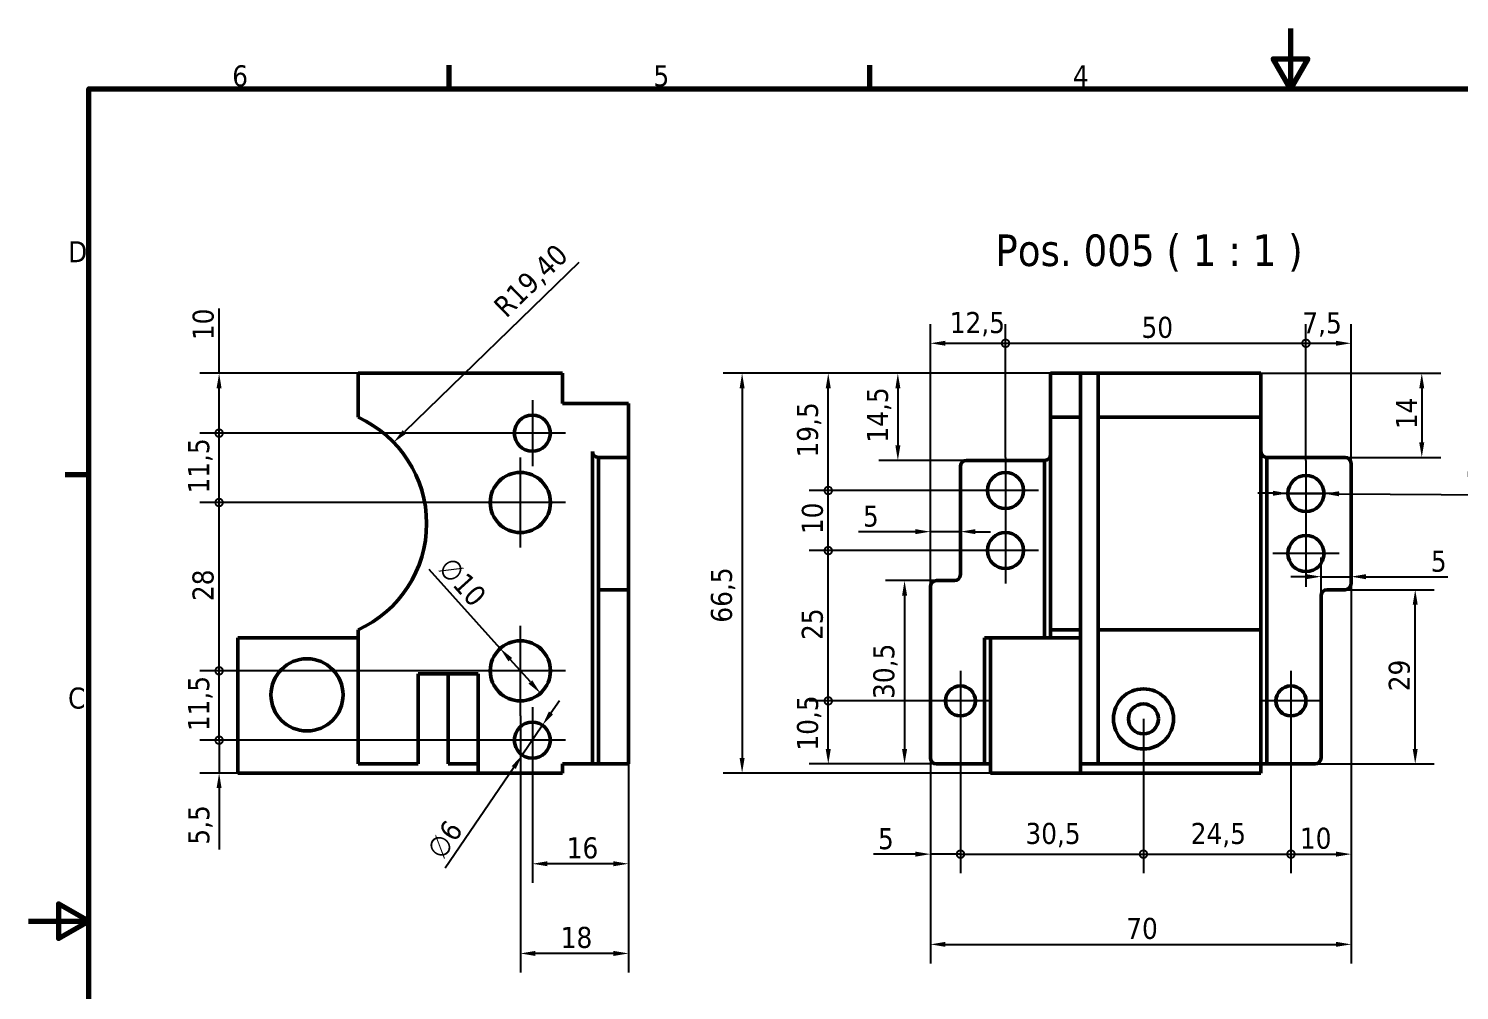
# Model space of a CAD drawing. Header units: millimetres. Extents: x 0 to 420, y 0 to 297.
# Drawn here: x 0 to 238.1, y 137 to 297 of the extents above; entities that cross this region are included whole.
import ezdxf

# ---------------------------------------------------------------- set-up
doc = ezdxf.new("R2010")
doc.units = ezdxf.units.MM
for name, color, linetype, lineweight in [('Border (ISO)', 7, 'Continuous', 70), ('Center Mark (ISO)', 7, 'Continuous', 25), ('Dimension (ISO)', 7, 'Continuous', 25), ('Symbol (ISO)', 7, 'Continuous', 25), ('Visible (ISO)', 7, 'Continuous', 50)]:
    doc.layers.add(name, color=color, linetype=linetype, lineweight=lineweight)
doc.styles.add('Label Text (ISO)', font='tahoma.ttf')
doc.styles.add('Note Text (ISO)', font='tahoma.ttf')
doc.dimstyles.new('Default (ISO)', dxfattribs={"dimtxt": 3.5, "dimasz": 2.5, "dimexe": 3.175, "dimexo": 0, "dimgap": 0.762, "dimtad": 1, "dimrnd": 1e-08, "dimzin": 0, "dimtxsty": 'Note Text (ISO)', "dimcen": 0.09, "dimdle": 10, "dimclrd": 256, "dimclre": 256, "dimclrt": 256, "dimazin": 0, "dimtfac": 1.001486, "dimtmove": 0, "dimatfit": 3, "dimfxl": 1, "dimtolj": 1, "dimtzin": 0, "dimlwd": -1, "dimlwe": -1, "dimarcsym": 0})

# ---------------------------------------------------------------- blocks, each defined once
blk = doc.blocks.new('Borders Default Border')
at = {"layer": 'Border (ISO)'}
for p, q in [((70, 287), (70, 290.9)), ((140, 287), (140, 290.9)), ((10, 222.75), (6.1, 222.75))]:
    blk.add_line(p, q, dxfattribs=at)
at = {"layer": 'Border (ISO)', "flags": 128}
for points in [[(210, 297), (210, 287), (207.11, 292), (212.89, 292), (210, 287)], [(10, 10), (10, 287), (410, 287), (410, 10), (10, 10)], [(0, 148.5), (10, 148.5), (5, 151.39), (5, 145.61), (10, 148.5)]]:
    blk.add_lwpolyline(points, dxfattribs=at)
at = {"layer": 'Border (ISO)', "char_height": 3.5, "attachment_point": 7, "style": 'Note Text (ISO)'}
for s, insert in [('6', (33.88, 287.33)), ('5', (103.98, 287.33)), ('4', (173.78, 287.4)), ('D', (6.57, 258.13)), ('C', (6.56, 183.81))]:
    blk.add_mtext(s, dxfattribs=dict(at, insert=insert))
blk = doc.blocks.new('*D6')
at = {"layer": 'Defpoints', "color": 0, "transparency": 16777216}
for p in [(177.97, 239.66), (118.73, 173.16), (175.07, 173.16)]:
    blk.add_point(p, dxfattribs=at)
at = {"layer": 'Dimension (ISO)', "transparency": 16777216}
for p, q in [((177.97, 239.66), (115.56, 239.66)), ((118.73, 237.16), (118.73, 175.66)), ((175.07, 173.16), (115.56, 173.16))]:
    blk.add_line(p, q, dxfattribs=at)
for points in [[(118.32, 237.16), (119.15, 237.16), (118.73, 239.66)], [(118.32, 175.66), (119.15, 175.66), (118.73, 173.16)]]:
    blk.add_solid(points, dxfattribs=at)
at = {"layer": 'Dimension (ISO)', "transparency": 16777216, "insert": (113.54, 198.17), "char_height": 3.5, "attachment_point": 1, "rotation": 90, "style": 'Note Text (ISO)'}
blk.add_mtext('\\A1;66,5', dxfattribs=at)
blk = doc.blocks.new('*D7')
at = {"layer": 'Defpoints', "color": 0, "transparency": 16777216}
for p in [(220.07, 204.66), (150.07, 175.66), (220.07, 144.65)]:
    blk.add_point(p, dxfattribs=at)
at = {"layer": 'Dimension (ISO)', "transparency": 16777216}
for p, q in [((220.07, 204.66), (220.07, 141.48)), ((150.07, 175.66), (150.07, 141.48)), ((152.57, 144.65), (217.57, 144.65))]:
    blk.add_line(p, q, dxfattribs=at)
for points in [[(152.57, 145.07), (152.57, 144.24), (150.07, 144.65)], [(217.57, 145.07), (217.57, 144.24), (220.07, 144.65)]]:
    blk.add_solid(points, dxfattribs=at)
at = {"layer": 'Dimension (ISO)', "transparency": 16777216, "insert": (182.66, 149.06), "char_height": 3.5, "attachment_point": 1, "style": 'Note Text (ISO)'}
blk.add_mtext('\\A1;70', dxfattribs=at)
blk = doc.blocks.new('_DotSmall')
at = {"color": 0, "linetype": 'ByBlock', "const_width": 0.5}
blk.add_lwpolyline([(-0.0625, 0, 1), (0.0625, 0, 1)], format="xyb", close=True, dxfattribs=at)
blk = doc.blocks.new('*D8')
at = {"layer": 'Defpoints', "color": 0, "transparency": 16777216}
for p in [(155.07, 180.16), (150.07, 175.66), (155.07, 159.66)]:
    blk.add_point(p, dxfattribs=at)
at = {"layer": 'Dimension (ISO)', "transparency": 16777216}
for p, q in [((155.07, 180.16), (155.07, 156.48)), ((150.07, 175.66), (150.07, 156.48)), ((147.57, 159.66), (140.58, 159.66)), ((155.07, 159.66), (150.07, 159.66)), ((155.07, 159.66), (160.07, 159.66))]:
    blk.add_line(p, q, dxfattribs=at)
blk.add_solid([(147.57, 160.08), (147.57, 159.24), (150.07, 159.66)], dxfattribs=at)
at = {"layer": 'Dimension (ISO)', "transparency": 16777216, "xscale": 2.5, "yscale": 2.5, "zscale": 2.5, "rotation": 180}
blk.add_blockref('_DotSmall', (155.07, 159.66), dxfattribs=at)
at = {"layer": 'Dimension (ISO)', "transparency": 16777216, "insert": (141.34, 163.99), "char_height": 3.5, "attachment_point": 1, "style": 'Note Text (ISO)'}
blk.add_mtext('\\A1;5', dxfattribs=at)
blk = doc.blocks.new('*D10')
at = {"layer": 'Defpoints', "color": 0, "transparency": 16777216}
for p in [(185.52, 182.16), (155.07, 180.16), (185.52, 159.66)]:
    blk.add_point(p, dxfattribs=at)
at = {"layer": 'Dimension (ISO)', "transparency": 16777216}
for p, q in [((185.52, 182.16), (185.52, 156.48)), ((155.07, 180.16), (155.07, 156.48)), ((155.07, 159.66), (185.52, 159.66))]:
    blk.add_line(p, q, dxfattribs=at)
at = {"layer": 'Dimension (ISO)', "transparency": 16777216, "xscale": 2.5, "yscale": 2.5, "zscale": 2.5, "rotation": 180}
blk.add_blockref('_DotSmall', (155.07, 159.66), dxfattribs=at)
at = {"layer": 'Dimension (ISO)', "transparency": 16777216, "xscale": 2.5, "yscale": 2.5, "zscale": 2.5}
blk.add_blockref('_DotSmall', (185.52, 159.66), dxfattribs=at)
at = {"layer": 'Dimension (ISO)', "transparency": 16777216, "insert": (165.88, 164.86), "char_height": 3.5, "attachment_point": 1, "style": 'Note Text (ISO)'}
blk.add_mtext('\\A1;30,5', dxfattribs=at)
blk = doc.blocks.new('*D11')
at = {"layer": 'Defpoints', "color": 0, "transparency": 16777216}
for p in [(210.07, 185.16), (185.52, 182.16), (210.07, 159.66)]:
    blk.add_point(p, dxfattribs=at)
at = {"layer": 'Dimension (ISO)', "transparency": 16777216}
for p, q in [((210.07, 185.16), (210.07, 156.48)), ((185.52, 182.16), (185.52, 156.48)), ((185.52, 159.66), (210.07, 159.66))]:
    blk.add_line(p, q, dxfattribs=at)
at = {"layer": 'Dimension (ISO)', "transparency": 16777216, "xscale": 2.5, "yscale": 2.5, "zscale": 2.5, "rotation": 180}
blk.add_blockref('_DotSmall', (185.52, 159.66), dxfattribs=at)
at = {"layer": 'Dimension (ISO)', "transparency": 16777216, "xscale": 2.5, "yscale": 2.5, "zscale": 2.5}
blk.add_blockref('_DotSmall', (210.07, 159.66), dxfattribs=at)
at = {"layer": 'Dimension (ISO)', "transparency": 16777216, "insert": (193.39, 164.86), "char_height": 3.5, "attachment_point": 1, "style": 'Note Text (ISO)'}
blk.add_mtext('\\A1;24,5', dxfattribs=at)
blk = doc.blocks.new('*D12')
at = {"layer": 'Defpoints', "color": 0, "transparency": 16777216}
for p in [(220.07, 204.66), (210.07, 185.16), (220.07, 159.66)]:
    blk.add_point(p, dxfattribs=at)
at = {"layer": 'Dimension (ISO)', "transparency": 16777216}
for p, q in [((220.07, 204.66), (220.07, 156.48)), ((210.07, 185.16), (210.07, 156.48)), ((210.07, 159.66), (217.57, 159.66))]:
    blk.add_line(p, q, dxfattribs=at)
blk.add_solid([(217.57, 160.08), (217.57, 159.24), (220.07, 159.66)], dxfattribs=at)
at = {"layer": 'Dimension (ISO)', "transparency": 16777216, "xscale": 2.5, "yscale": 2.5, "zscale": 2.5, "rotation": 180}
blk.add_blockref('_DotSmall', (210.07, 159.66), dxfattribs=at)
at = {"layer": 'Dimension (ISO)', "transparency": 16777216, "insert": (211.56, 164.06), "char_height": 3.5, "attachment_point": 1, "style": 'Note Text (ISO)'}
blk.add_mtext('\\A1;10', dxfattribs=at)
blk = doc.blocks.new('*D13')
at = {"layer": 'Defpoints', "color": 0, "transparency": 16777216}
for p in [(60.75, 228.17), (46.83, 214.66)]:
    blk.add_point(p, dxfattribs=at)
at = {"layer": 'Dimension (ISO)', "transparency": 16777216}
blk.add_line((91.55, 258.07), (62.54, 229.91), dxfattribs=at)
blk.add_solid([(62.25, 230.21), (62.83, 229.61), (60.75, 228.17)], dxfattribs=at)
at = {"layer": 'Dimension (ISO)', "transparency": 16777216, "insert": (77.05, 251.24), "char_height": 3.5, "attachment_point": 1, "rotation": 44.1442, "style": 'Note Text (ISO)'}
blk.add_mtext('\\A1;R19,40', dxfattribs=at)
blk = doc.blocks.new('*D21')
at = {"layer": 'Defpoints', "color": 0, "transparency": 16777216}
for p in [(162.57, 244.65), (162.57, 225.66), (150.07, 204.16)]:
    blk.add_point(p, dxfattribs=at)
at = {"layer": 'Dimension (ISO)', "transparency": 16777216}
for p, q in [((150.07, 204.16), (150.07, 247.83)), ((162.57, 225.66), (162.57, 247.83)), ((152.57, 244.65), (162.57, 244.65))]:
    blk.add_line(p, q, dxfattribs=at)
blk.add_solid([(152.57, 245.07), (152.57, 244.24), (150.07, 244.65)], dxfattribs=at)
at = {"layer": 'Dimension (ISO)', "transparency": 16777216, "xscale": 2.5, "yscale": 2.5, "zscale": 2.5}
blk.add_blockref('_DotSmall', (162.57, 244.65), dxfattribs=at)
at = {"layer": 'Dimension (ISO)', "transparency": 16777216, "insert": (153.29, 249.86), "char_height": 3.5, "attachment_point": 1, "style": 'Note Text (ISO)'}
blk.add_mtext('\\A1;12,5', dxfattribs=at)
blk = doc.blocks.new('*D22')
at = {"layer": 'Defpoints', "color": 0, "transparency": 16777216}
for p in [(212.57, 244.65), (162.57, 225.66), (212.57, 225.16)]:
    blk.add_point(p, dxfattribs=at)
at = {"layer": 'Dimension (ISO)', "transparency": 16777216}
for p, q in [((162.57, 225.66), (162.57, 247.83)), ((212.57, 225.16), (212.57, 247.83)), ((162.57, 244.65), (212.57, 244.65))]:
    blk.add_line(p, q, dxfattribs=at)
at = {"layer": 'Dimension (ISO)', "transparency": 16777216, "xscale": 2.5, "yscale": 2.5, "zscale": 2.5, "rotation": 180}
blk.add_blockref('_DotSmall', (162.57, 244.65), dxfattribs=at)
at = {"layer": 'Dimension (ISO)', "transparency": 16777216, "xscale": 2.5, "yscale": 2.5, "zscale": 2.5}
blk.add_blockref('_DotSmall', (212.57, 244.65), dxfattribs=at)
at = {"layer": 'Dimension (ISO)', "transparency": 16777216, "insert": (185.2, 249.06), "char_height": 3.5, "attachment_point": 1, "style": 'Note Text (ISO)'}
blk.add_mtext('\\A1;50', dxfattribs=at)
blk = doc.blocks.new('*D23')
at = {"layer": 'Defpoints', "color": 0, "transparency": 16777216}
for p in [(220.07, 244.65), (212.57, 225.16), (220.07, 224.66)]:
    blk.add_point(p, dxfattribs=at)
at = {"layer": 'Dimension (ISO)', "transparency": 16777216}
for p, q in [((212.57, 225.16), (212.57, 247.83)), ((220.07, 224.66), (220.07, 247.83)), ((212.57, 244.65), (217.57, 244.65))]:
    blk.add_line(p, q, dxfattribs=at)
blk.add_solid([(217.57, 245.07), (217.57, 244.24), (220.07, 244.65)], dxfattribs=at)
at = {"layer": 'Dimension (ISO)', "transparency": 16777216, "xscale": 2.5, "yscale": 2.5, "zscale": 2.5, "rotation": 180}
blk.add_blockref('_DotSmall', (212.57, 244.65), dxfattribs=at)
at = {"layer": 'Dimension (ISO)', "transparency": 16777216, "insert": (211.96, 249.79), "char_height": 3.5, "attachment_point": 1, "style": 'Note Text (ISO)'}
blk.add_mtext('\\A1;7,5', dxfattribs=at)
blk = doc.blocks.new('*D24')
at = {"layer": 'Defpoints', "color": 0, "transparency": 16777216}
for p in [(205.07, 239.66), (219.07, 225.66), (231.84, 225.66)]:
    blk.add_point(p, dxfattribs=at)
at = {"layer": 'Dimension (ISO)', "transparency": 16777216}
for p, q in [((205.07, 239.66), (235.01, 239.66)), ((231.84, 237.16), (231.84, 228.16)), ((219.07, 225.66), (235.01, 225.66))]:
    blk.add_line(p, q, dxfattribs=at)
for points in [[(231.42, 237.16), (232.25, 237.16), (231.84, 239.66)], [(231.42, 228.16), (232.25, 228.16), (231.84, 225.66)]]:
    blk.add_solid(points, dxfattribs=at)
at = {"layer": 'Dimension (ISO)', "transparency": 16777216, "insert": (227.56, 230.36), "char_height": 3.5, "attachment_point": 1, "rotation": 90, "style": 'Note Text (ISO)'}
blk.add_mtext('\\A1;14', dxfattribs=at)
blk = doc.blocks.new('*D25')
at = {"layer": 'Defpoints', "color": 0, "transparency": 16777216}
for p in [(170.07, 239.66), (144.65, 225.16), (156.07, 225.16)]:
    blk.add_point(p, dxfattribs=at)
at = {"layer": 'Dimension (ISO)', "transparency": 16777216}
for p, q in [((170.07, 239.66), (141.48, 239.66)), ((144.65, 237.16), (144.65, 227.66)), ((156.07, 225.16), (141.48, 225.16))]:
    blk.add_line(p, q, dxfattribs=at)
for points in [[(144.24, 237.16), (145.07, 237.16), (144.65, 239.66)], [(144.24, 227.66), (145.07, 227.66), (144.65, 225.16)]]:
    blk.add_solid(points, dxfattribs=at)
at = {"layer": 'Dimension (ISO)', "transparency": 16777216, "insert": (139.51, 228.13), "char_height": 3.5, "attachment_point": 1, "rotation": 90, "style": 'Note Text (ISO)'}
blk.add_mtext('\\A1;14,5', dxfattribs=at)
blk = doc.blocks.new('*D26')
at = {"layer": 'Defpoints', "color": 0, "transparency": 16777216}
for p in [(151.07, 205.16), (145.77, 174.66), (151.07, 174.66)]:
    blk.add_point(p, dxfattribs=at)
at = {"layer": 'Dimension (ISO)', "transparency": 16777216}
for p, q in [((151.07, 205.16), (142.59, 205.16)), ((145.77, 202.66), (145.77, 177.16)), ((151.07, 174.66), (142.59, 174.66))]:
    blk.add_line(p, q, dxfattribs=at)
for points in [[(145.35, 202.66), (146.19, 202.66), (145.77, 205.16)], [(145.35, 177.16), (146.19, 177.16), (145.77, 174.66)]]:
    blk.add_solid(points, dxfattribs=at)
at = {"layer": 'Dimension (ISO)', "transparency": 16777216, "insert": (140.56, 185.48), "char_height": 3.5, "attachment_point": 1, "rotation": 90, "style": 'Note Text (ISO)'}
blk.add_mtext('\\A1;30,5', dxfattribs=at)
blk = doc.blocks.new('*D27')
at = {"layer": 'Defpoints', "color": 0, "transparency": 16777216}
for p in [(155.07, 213.31), (155.07, 210.21), (150.07, 204.16)]:
    blk.add_point(p, dxfattribs=at)
at = {"layer": 'Dimension (ISO)', "transparency": 16777216}
for p, q in [((150.07, 204.16), (150.07, 216.49)), ((147.57, 213.31), (138.08, 213.31)), ((155.07, 213.31), (150.07, 213.31)), ((157.57, 213.31), (160.07, 213.31))]:
    blk.add_line(p, q, dxfattribs=at)
for points in [[(147.57, 213.73), (147.57, 212.9), (150.07, 213.31)], [(157.57, 213.73), (157.57, 212.9), (155.07, 213.31)]]:
    blk.add_solid(points, dxfattribs=at)
at = {"layer": 'Dimension (ISO)', "transparency": 16777216, "insert": (138.84, 217.65), "char_height": 3.5, "attachment_point": 1, "style": 'Note Text (ISO)'}
blk.add_mtext('\\A1;5', dxfattribs=at)
blk = doc.blocks.new('*D28')
at = {"layer": 'Defpoints', "color": 0, "transparency": 16777216}
for p in [(219.07, 203.66), (230.75, 203.66), (214.07, 174.66)]:
    blk.add_point(p, dxfattribs=at)
at = {"layer": 'Dimension (ISO)', "transparency": 16777216}
for p, q in [((219.07, 203.66), (233.92, 203.66)), ((230.75, 177.16), (230.75, 201.16)), ((214.07, 174.66), (233.92, 174.66))]:
    blk.add_line(p, q, dxfattribs=at)
for points in [[(230.33, 201.16), (231.16, 201.16), (230.75, 203.66)], [(230.33, 177.16), (231.16, 177.16), (230.75, 174.66)]]:
    blk.add_solid(points, dxfattribs=at)
at = {"layer": 'Dimension (ISO)', "transparency": 16777216, "insert": (226.34, 186.76), "char_height": 3.5, "attachment_point": 1, "rotation": 90, "style": 'Note Text (ISO)'}
blk.add_mtext('\\A1;29', dxfattribs=at)
blk = doc.blocks.new('*D29')
at = {"layer": 'Defpoints', "color": 0, "transparency": 16777216}
for p in [(220.07, 205.82), (220.07, 205.26), (215.07, 202.66)]:
    blk.add_point(p, dxfattribs=at)
at = {"layer": 'Dimension (ISO)', "transparency": 16777216}
for p, q in [((215.07, 202.66), (215.07, 209)), ((212.57, 205.82), (210.07, 205.82)), ((215.07, 205.82), (220.07, 205.82)), ((222.57, 205.82), (236.2, 205.82))]:
    blk.add_line(p, q, dxfattribs=at)
for points in [[(212.57, 206.24), (212.57, 205.4), (215.07, 205.82)], [(222.57, 206.24), (222.57, 205.4), (220.07, 205.82)]]:
    blk.add_solid(points, dxfattribs=at)
at = {"layer": 'Dimension (ISO)', "transparency": 16777216, "insert": (233.35, 210.15), "char_height": 3.5, "attachment_point": 1, "style": 'Note Text (ISO)'}
blk.add_mtext('\\A1;5', dxfattribs=at)
blk = doc.blocks.new('*D30')
at = {"layer": 'Defpoints', "color": 0, "transparency": 16777216}
for p in [(209.57, 219.68), (215.57, 219.64)]:
    blk.add_point(p, dxfattribs=at)
at = {"layer": 'Dimension (ISO)', "transparency": 16777216}
for p, q in [((207.07, 219.7), (204.57, 219.72)), ((209.57, 219.68), (215.57, 219.64)), ((218.07, 219.62), (252.62, 219.35))]:
    blk.add_line(p, q, dxfattribs=at)
for points in [[(207.07, 220.12), (207.07, 219.28), (209.57, 219.68)], [(218.07, 220.03), (218.07, 219.2), (215.57, 219.64)]]:
    blk.add_solid(points, dxfattribs=at)
at = {"layer": 'Dimension (ISO)', "transparency": 16777216, "insert": (239.15, 224.72), "char_height": 3.5, "attachment_point": 1, "rotation": 359.5585, "style": 'Note Text (ISO)'}
blk.add_mtext('\\A1;∅6,00', dxfattribs=at)
blk = doc.blocks.new('*D31')
at = {"layer": 'Defpoints', "color": 0, "transparency": 16777216}
for p in [(133.07, 185.16), (155.07, 185.16), (151.07, 174.66)]:
    blk.add_point(p, dxfattribs=at)
at = {"layer": 'Dimension (ISO)', "transparency": 16777216}
for p, q in [((155.07, 185.16), (129.9, 185.16)), ((133.07, 177.16), (133.07, 185.16)), ((151.07, 174.66), (129.9, 174.66))]:
    blk.add_line(p, q, dxfattribs=at)
blk.add_solid([(132.65, 177.16), (133.49, 177.16), (133.07, 174.66)], dxfattribs=at)
at = {"layer": 'Dimension (ISO)', "transparency": 16777216, "xscale": 2.5, "yscale": 2.5, "zscale": 2.5, "rotation": 90}
blk.add_blockref('_DotSmall', (133.07, 185.16), dxfattribs=at)
at = {"layer": 'Dimension (ISO)', "transparency": 16777216, "insert": (127.87, 176.88), "char_height": 3.5, "attachment_point": 1, "rotation": 90, "style": 'Note Text (ISO)'}
blk.add_mtext('\\A1;10,5', dxfattribs=at)
blk = doc.blocks.new('*D32')
at = {"layer": 'Defpoints', "color": 0, "transparency": 16777216}
for p in [(133.07, 210.16), (157.07, 210.16), (155.07, 185.16)]:
    blk.add_point(p, dxfattribs=at)
at = {"layer": 'Dimension (ISO)', "transparency": 16777216}
for p, q in [((157.07, 210.16), (129.9, 210.16)), ((133.07, 185.16), (133.07, 210.16)), ((155.07, 185.16), (129.9, 185.16))]:
    blk.add_line(p, q, dxfattribs=at)
at = {"layer": 'Dimension (ISO)', "transparency": 16777216, "xscale": 2.5, "yscale": 2.5, "zscale": 2.5}
for p, rotation in [((133.07, 210.16), 90), ((133.07, 185.16), 270)]:
    blk.add_blockref('_DotSmall', p, dxfattribs=dict(at, rotation=rotation))
at = {"layer": 'Dimension (ISO)', "transparency": 16777216, "insert": (128.66, 195.29), "char_height": 3.5, "attachment_point": 1, "rotation": 90, "style": 'Note Text (ISO)'}
blk.add_mtext('\\A1;25', dxfattribs=at)
blk = doc.blocks.new('*D33')
at = {"layer": 'Defpoints', "color": 0, "transparency": 16777216}
for p in [(133.07, 220.16), (162.57, 220.16), (157.07, 210.16)]:
    blk.add_point(p, dxfattribs=at)
at = {"layer": 'Dimension (ISO)', "transparency": 16777216}
for p, q in [((162.57, 220.16), (129.9, 220.16)), ((133.07, 210.16), (133.07, 220.16)), ((157.07, 210.16), (129.9, 210.16))]:
    blk.add_line(p, q, dxfattribs=at)
at = {"layer": 'Dimension (ISO)', "transparency": 16777216, "xscale": 2.5, "yscale": 2.5, "zscale": 2.5}
for p, rotation in [((133.07, 220.16), 90), ((133.07, 210.16), 270)]:
    blk.add_blockref('_DotSmall', p, dxfattribs=dict(at, rotation=rotation))
at = {"layer": 'Dimension (ISO)', "transparency": 16777216, "insert": (128.67, 212.89), "char_height": 3.5, "attachment_point": 1, "rotation": 90, "style": 'Note Text (ISO)'}
blk.add_mtext('\\A1;10', dxfattribs=at)
blk = doc.blocks.new('*D34')
at = {"layer": 'Defpoints', "color": 0, "transparency": 16777216}
for p in [(133.07, 239.66), (177.97, 239.66), (162.57, 220.16)]:
    blk.add_point(p, dxfattribs=at)
at = {"layer": 'Dimension (ISO)', "transparency": 16777216}
for p, q in [((177.97, 239.66), (129.9, 239.66)), ((133.07, 220.16), (133.07, 237.16)), ((162.57, 220.16), (129.9, 220.16))]:
    blk.add_line(p, q, dxfattribs=at)
blk.add_solid([(132.65, 237.16), (133.49, 237.16), (133.07, 239.66)], dxfattribs=at)
at = {"layer": 'Dimension (ISO)', "transparency": 16777216, "xscale": 2.5, "yscale": 2.5, "zscale": 2.5, "rotation": 270}
blk.add_blockref('_DotSmall', (133.07, 220.16), dxfattribs=at)
at = {"layer": 'Dimension (ISO)', "transparency": 16777216, "insert": (127.87, 225.64), "char_height": 3.5, "attachment_point": 1, "rotation": 90, "style": 'Note Text (ISO)'}
blk.add_mtext('\\A1;19,5', dxfattribs=at)
blk = doc.blocks.new('*D37')
at = {"layer": 'Defpoints', "color": 0, "transparency": 16777216}
for p in [(31.7, 178.62), (78.33, 178.62), (74.83, 173.16)]:
    blk.add_point(p, dxfattribs=at)
at = {"layer": 'Dimension (ISO)', "transparency": 16777216}
for p, q in [((31.7, 178.62), (31.7, 183.62)), ((78.33, 178.62), (28.52, 178.62)), ((31.7, 178.62), (31.7, 173.16)), ((74.83, 173.16), (28.52, 173.16)), ((31.7, 170.66), (31.7, 160.46))]:
    blk.add_line(p, q, dxfattribs=at)
blk.add_solid([(31.28, 170.66), (32.11, 170.66), (31.7, 173.16)], dxfattribs=at)
at = {"layer": 'Dimension (ISO)', "transparency": 16777216, "xscale": 2.5, "yscale": 2.5, "zscale": 2.5, "rotation": 270}
blk.add_blockref('_DotSmall', (31.7, 178.62), dxfattribs=at)
at = {"layer": 'Dimension (ISO)', "transparency": 16777216, "insert": (26.57, 161.23), "char_height": 3.5, "attachment_point": 1, "rotation": 90, "style": 'Note Text (ISO)'}
blk.add_mtext('\\A1;5,5', dxfattribs=at)
blk = doc.blocks.new('*D38')
at = {"layer": 'Defpoints', "color": 0, "transparency": 16777216}
for p in [(31.7, 190.16), (74.33, 190.16), (78.33, 178.62)]:
    blk.add_point(p, dxfattribs=at)
at = {"layer": 'Dimension (ISO)', "transparency": 16777216}
for p, q in [((74.33, 190.16), (28.52, 190.16)), ((31.7, 178.62), (31.7, 190.16)), ((78.33, 178.62), (28.52, 178.62))]:
    blk.add_line(p, q, dxfattribs=at)
at = {"layer": 'Dimension (ISO)', "transparency": 16777216, "xscale": 2.5, "yscale": 2.5, "zscale": 2.5}
for p, rotation in [((31.7, 190.16), 90), ((31.7, 178.62), 270)]:
    blk.add_blockref('_DotSmall', p, dxfattribs=dict(at, rotation=rotation))
at = {"layer": 'Dimension (ISO)', "transparency": 16777216, "insert": (26.55, 180.11), "char_height": 3.5, "attachment_point": 1, "rotation": 90, "style": 'Note Text (ISO)'}
blk.add_mtext('\\A1;11,5', dxfattribs=at)
blk = doc.blocks.new('*D39')
at = {"layer": 'Defpoints', "color": 0, "transparency": 16777216}
for p in [(31.7, 218.16), (74.33, 218.16), (74.33, 190.16)]:
    blk.add_point(p, dxfattribs=at)
at = {"layer": 'Dimension (ISO)', "transparency": 16777216}
for p, q in [((74.33, 218.16), (28.52, 218.16)), ((31.7, 190.16), (31.7, 218.16)), ((74.33, 190.16), (28.52, 190.16))]:
    blk.add_line(p, q, dxfattribs=at)
at = {"layer": 'Dimension (ISO)', "transparency": 16777216, "xscale": 2.5, "yscale": 2.5, "zscale": 2.5}
for p, rotation in [((31.7, 218.16), 90), ((31.7, 190.16), 270)]:
    blk.add_blockref('_DotSmall', p, dxfattribs=dict(at, rotation=rotation))
at = {"layer": 'Dimension (ISO)', "transparency": 16777216, "insert": (27.27, 201.76), "char_height": 3.5, "attachment_point": 1, "rotation": 90, "style": 'Note Text (ISO)'}
blk.add_mtext('\\A1;28', dxfattribs=at)
blk = doc.blocks.new('*D40')
at = {"layer": 'Defpoints', "color": 0, "transparency": 16777216}
for p in [(31.7, 229.7), (78.33, 229.7), (74.33, 218.16)]:
    blk.add_point(p, dxfattribs=at)
at = {"layer": 'Dimension (ISO)', "transparency": 16777216}
for p, q in [((78.33, 229.7), (28.52, 229.7)), ((31.7, 218.16), (31.7, 229.7)), ((74.33, 218.16), (28.52, 218.16))]:
    blk.add_line(p, q, dxfattribs=at)
at = {"layer": 'Dimension (ISO)', "transparency": 16777216, "xscale": 2.5, "yscale": 2.5, "zscale": 2.5}
for p, rotation in [((31.7, 229.7), 90), ((31.7, 218.16), 270)]:
    blk.add_blockref('_DotSmall', p, dxfattribs=dict(at, rotation=rotation))
at = {"layer": 'Dimension (ISO)', "transparency": 16777216, "insert": (26.55, 219.65), "char_height": 3.5, "attachment_point": 1, "rotation": 90, "style": 'Note Text (ISO)'}
blk.add_mtext('\\A1;11,5', dxfattribs=at)
blk = doc.blocks.new('*D41')
at = {"layer": 'Defpoints', "color": 0, "transparency": 16777216}
for p in [(31.7, 239.66), (54.83, 239.66), (78.33, 229.7)]:
    blk.add_point(p, dxfattribs=at)
at = {"layer": 'Dimension (ISO)', "transparency": 16777216}
for p, q in [((31.7, 239.66), (31.7, 250.46)), ((54.83, 239.66), (28.52, 239.66)), ((31.7, 229.7), (31.7, 237.16)), ((78.33, 229.7), (28.52, 229.7))]:
    blk.add_line(p, q, dxfattribs=at)
blk.add_solid([(31.28, 237.16), (32.11, 237.16), (31.7, 239.66)], dxfattribs=at)
at = {"layer": 'Dimension (ISO)', "transparency": 16777216, "xscale": 2.5, "yscale": 2.5, "zscale": 2.5, "rotation": 270}
blk.add_blockref('_DotSmall', (31.7, 229.7), dxfattribs=at)
at = {"layer": 'Dimension (ISO)', "transparency": 16777216, "insert": (27.29, 245.17), "char_height": 3.5, "attachment_point": 1, "rotation": 90, "style": 'Note Text (ISO)'}
blk.add_mtext('\\A1;10', dxfattribs=at)
blk = doc.blocks.new('*D42')
at = {"layer": 'Defpoints', "color": 0, "transparency": 16777216}
for p in [(99.83, 175.66), (83.83, 173.12), (83.83, 158.06)]:
    blk.add_point(p, dxfattribs=at)
at = {"layer": 'Dimension (ISO)', "transparency": 16777216}
for p, q in [((99.83, 175.66), (99.83, 154.89)), ((83.83, 173.12), (83.83, 154.89)), ((97.33, 158.06), (86.33, 158.06))]:
    blk.add_line(p, q, dxfattribs=at)
for points in [[(86.33, 158.48), (86.33, 157.65), (83.83, 158.06)], [(97.33, 158.48), (97.33, 157.65), (99.83, 158.06)]]:
    blk.add_solid(points, dxfattribs=at)
at = {"layer": 'Dimension (ISO)', "transparency": 16777216, "insert": (89.54, 162.46), "char_height": 3.5, "attachment_point": 1, "style": 'Note Text (ISO)'}
blk.add_mtext('\\A1;16', dxfattribs=at)
blk = doc.blocks.new('*D43')
at = {"layer": 'Defpoints', "color": 0, "transparency": 16777216}
for p in [(81.83, 182.66), (99.83, 175.66), (81.83, 143.14)]:
    blk.add_point(p, dxfattribs=at)
at = {"layer": 'Dimension (ISO)', "transparency": 16777216}
for p, q in [((81.83, 182.66), (81.83, 139.97)), ((99.83, 175.66), (99.83, 139.97)), ((97.33, 143.14), (84.33, 143.14))]:
    blk.add_line(p, q, dxfattribs=at)
for points in [[(84.33, 143.56), (84.33, 142.72), (81.83, 143.14)], [(97.33, 143.56), (97.33, 142.72), (99.83, 143.14)]]:
    blk.add_solid(points, dxfattribs=at)
at = {"layer": 'Dimension (ISO)', "transparency": 16777216, "insert": (88.55, 147.56), "char_height": 3.5, "attachment_point": 1, "style": 'Note Text (ISO)'}
blk.add_mtext('\\A1;18', dxfattribs=at)
blk = doc.blocks.new('*D44')
at = {"layer": 'Defpoints', "color": 0, "transparency": 16777216}
for p in [(78.48, 193.87), (85.17, 186.44)]:
    blk.add_point(p, dxfattribs=at)
at = {"layer": 'Dimension (ISO)', "transparency": 16777216}
for p, q in [((78.48, 193.87), (66.67, 206.99)), ((83.5, 188.3), (80.15, 192.02))]:
    blk.add_line(p, q, dxfattribs=at)
for points in [[(80.46, 192.3), (79.84, 191.74), (78.48, 193.87)], [(83.81, 188.58), (83.19, 188.02), (85.17, 186.44)]]:
    blk.add_solid(points, dxfattribs=at)
at = {"layer": 'Dimension (ISO)', "transparency": 16777216, "insert": (70.55, 209.46), "char_height": 3.5, "attachment_point": 1, "rotation": 312.002, "style": 'Note Text (ISO)'}
blk.add_mtext('\\A1;∅10', dxfattribs=at)
blk = doc.blocks.new('*D45')
at = {"layer": 'Defpoints', "color": 0, "transparency": 16777216}
for p in [(85.51, 181.1), (82.14, 176.14)]:
    blk.add_point(p, dxfattribs=at)
at = {"layer": 'Dimension (ISO)', "transparency": 16777216}
for p, q in [((86.92, 183.16), (88.33, 185.23)), ((85.51, 181.1), (82.14, 176.14)), ((80.73, 174.07), (69.33, 157.32))]:
    blk.add_line(p, q, dxfattribs=at)
for points in [[(86.58, 183.4), (87.27, 182.93), (85.51, 181.1)], [(80.39, 174.3), (81.08, 173.84), (82.14, 176.14)]]:
    blk.add_solid(points, dxfattribs=at)
at = {"layer": 'Dimension (ISO)', "transparency": 16777216, "insert": (66.01, 160.5), "char_height": 3.5, "attachment_point": 1, "rotation": 55.7527, "style": 'Note Text (ISO)'}
blk.add_mtext('\\A1;∅6', dxfattribs=at)

msp = doc.modelspace()

# ---------------------------------------------------------------- linework, layer by layer
at = {"layer": 'Center Mark (ISO)', "linetype": 'Continuous'}
for p, q in [((83.8258, 235.2012), (83.8258, 224.2012)), ((89.3258, 229.7012), (78.3258, 229.7012)), ((81.8258, 225.659), (81.8258, 210.659)), ((162.5712, 225.659), (162.5712, 214.659)), ((212.5712, 225.159), (212.5712, 214.159)), ((168.0712, 220.159), (157.0712, 220.159)), ((218.0712, 219.659), (207.0712, 219.659)), ((89.3258, 218.159), (74.3258, 218.159)), ((162.5712, 215.659), (162.5712, 204.659)), ((212.5712, 215.159), (212.5712, 204.159)), ((168.0712, 210.159), (157.0712, 210.159)), ((218.0712, 209.659), (207.0712, 209.659)), ((81.8258, 197.659), (81.8258, 182.659)), ((89.3258, 190.159), (74.3258, 190.159)), ((155.0712, 190.159), (155.0712, 180.159)), ((210.0712, 190.159), (210.0712, 180.159)), ((83.8258, 184.1168), (83.8258, 173.1168)), ((160.0712, 185.159), (150.0712, 185.159)), ((215.0712, 185.159), (205.0712, 185.159)), ((89.3258, 178.6168), (78.3258, 178.6168))]:
    msp.add_line(p, q, dxfattribs=at)
at = {"layer": 'Visible (ISO)'}
for p, q in [((88.8258, 239.659), (54.8258, 239.659)), ((54.8258, 232.3327), (54.8258, 239.659)), ((88.8258, 234.659), (88.8258, 239.659)), ((170.0712, 239.659), (170.0712, 232.3327)), ((175.0712, 239.659), (170.0712, 239.659)), ((175.0712, 232.3327), (175.0712, 239.659)), ((175.0712, 239.659), (177.9712, 239.659)), ((205.0712, 239.659), (177.9712, 239.659)), ((177.9712, 239.659), (177.9712, 232.3327)), ((205.0712, 232.3327), (205.0712, 239.659)), ((99.8258, 234.659), (88.8258, 234.659)), ((99.8258, 226.659), (99.8258, 234.659)), ((170.0712, 196.9853), (170.0712, 232.3327)), ((170.0712, 232.3327), (175.0712, 232.3327)), ((175.0712, 232.3327), (175.0712, 196.9853)), ((177.9712, 232.3327), (205.0712, 232.3327)), ((177.9712, 196.9853), (177.9712, 232.3327)), ((205.0712, 232.3327), (205.0712, 196.9853)), ((93.8258, 226.659), (93.8258, 174.659)), ((99.8258, 225.659), (99.8258, 226.659)), ((99.8258, 225.659), (94.8258, 225.659)), ((94.8258, 224.659), (94.8258, 225.659)), ((94.8258, 204.659), (94.8258, 224.659)), ((99.8258, 225.659), (99.8258, 224.659)), ((99.8258, 224.659), (99.8258, 204.659)), ((155.0712, 224.159), (155.0712, 206.159)), ((169.0712, 225.159), (156.0712, 225.159)), ((169.0712, 225.159), (169.0712, 195.659)), ((219.0712, 225.659), (206.0712, 225.659)), ((206.0712, 174.659), (206.0712, 225.659)), ((220.0712, 204.659), (220.0712, 224.659)), ((154.0712, 205.159), (151.0712, 205.159)), ((94.8258, 203.659), (94.8258, 204.659)), ((94.8258, 203.659), (99.8258, 203.659)), ((94.8258, 203.659), (94.8258, 202.659)), ((94.8258, 175.659), (94.8258, 202.659)), ((99.8258, 204.659), (99.8258, 203.659)), ((99.8258, 202.659), (99.8258, 203.659)), ((99.8258, 202.659), (99.8258, 175.659)), ((150.0712, 204.159), (150.0712, 175.659)), ((215.0712, 175.659), (215.0712, 202.659)), ((216.0712, 203.659), (219.0712, 203.659)), ((34.8258, 195.659), (54.8258, 195.659)), ((34.8258, 195.659), (34.8258, 173.159)), ((54.8258, 174.659), (54.8258, 196.9853)), ((159.0712, 195.659), (159.0712, 174.659)), ((160.0712, 195.659), (159.0712, 195.659)), ((175.0712, 195.659), (160.0712, 195.659)), ((160.0712, 195.659), (160.0712, 173.159)), ((170.0712, 196.9853), (170.0712, 195.659)), ((175.0712, 196.9853), (170.0712, 196.9853)), ((175.0712, 195.659), (175.0712, 196.9853)), ((175.0712, 195.659), (175.0712, 173.159)), ((205.0712, 196.9853), (177.9712, 196.9853)), ((177.9712, 196.9853), (177.9712, 174.659)), ((205.0712, 174.659), (205.0712, 196.9853)), ((64.8258, 174.659), (64.8258, 189.659)), ((64.8258, 189.659), (74.8258, 189.659)), ((69.8258, 189.659), (69.8258, 174.659)), ((74.8258, 189.659), (74.8258, 173.159)), ((64.8258, 174.659), (54.8258, 174.659)), ((74.8258, 174.659), (69.8258, 174.659)), ((93.8258, 174.659), (88.8258, 174.659)), ((88.8258, 174.659), (88.8258, 173.159)), ((93.8258, 174.659), (94.8258, 174.659)), ((94.8258, 174.659), (94.8258, 175.659)), ((94.8258, 174.659), (99.8258, 174.659)), ((99.8258, 175.659), (99.8258, 174.659)), ((151.0712, 174.659), (159.0712, 174.659)), ((159.0712, 174.659), (160.0712, 174.659)), ((177.9712, 174.659), (175.0712, 174.659)), ((177.9712, 174.659), (205.0712, 174.659)), ((205.0712, 174.659), (206.0712, 174.659)), ((205.0712, 174.659), (205.0712, 173.159)), ((206.0712, 174.659), (214.0712, 174.659)), ((74.8258, 173.159), (34.8258, 173.159)), ((88.8258, 173.159), (74.8258, 173.159)), ((175.0712, 173.159), (160.0712, 173.159)), ((205.0712, 173.159), (175.0712, 173.159))]:
    msp.add_line(p, q, dxfattribs=at)
for centre, radius in [((83.8258, 229.7012), 3), ((81.8258, 218.159), 5), ((162.5712, 220.159), 3), ((212.5712, 219.659), 3), ((162.5712, 210.159), 3), ((212.5712, 209.659), 3), ((81.8258, 190.159), 5), ((46.3258, 186.159), 6), ((155.0712, 185.159), 2.5), ((185.5212, 182.159), 5), ((210.0712, 185.159), 2.5), ((185.5212, 182.159), 2.5), ((83.8258, 178.6168), 3)]:
    msp.add_circle(centre, radius, dxfattribs=at)
for centre, radius, start, end in [((46.8258, 214.659), 19.4, 294.353873, 65.646127), ((94.8258, 226.659), 1, 180, 270), ((206.0712, 226.659), 1, 180, 270), ((156.0712, 224.159), 1, 90, 180), ((169.0712, 226.159), 1, 270, 0), ((219.0712, 224.659), 1, 0, 90), ((151.0712, 204.159), 1, 90, 180), ((154.0712, 206.159), 1, 270, 0), ((216.0712, 202.659), 1, 90, 180), ((219.0712, 204.659), 1, 270, 0), ((151.0712, 175.659), 1, 180, 270), ((214.0712, 175.659), 1, 270, 0)]:
    msp.add_arc(centre, radius, start, end, dxfattribs=at)

# ---------------------------------------------------------------- block references
msp.add_blockref('Borders Default Border', (0, 0))

# ---------------------------------------------------------------- texts
at = {"layer": 'Symbol (ISO)', "insert": (160.8754, 256.5592), "char_height": 5.25, "attachment_point": 7, "style": 'Label Text (ISO)'}
msp.add_mtext('Pos. 005 ( 1 : 1 )', dxfattribs=at)

# ---------------------------------------------------------------- dimensions: what is measured, and where the dimension line sits
at = {"layer": 'Dimension (ISO)'}
dim = msp.add_radius_dim(center=(46.8258, 214.659), mpoint=(60.7471, 228.1705), dimstyle='Default (ISO)', override={"dimgap": 0.762, "dimdec": 2, "dimlfac": 1, "dimcen": 0, "dimtol": 0, "dimlim": 0, "dimtp": 0, "dimtm": 0, "dimtdec": 2, "dimtofl": 0}, dxfattribs=at)
dim.commit()
dim.dimension.update_dxf_attribs({"geometry": '*D13', "text_midpoint": (85.8378, 252.5227), "dimtype": 164})
for base, p1, p2, angle, override, picture, middle in [((31.6967, 239.659), (78.3258, 229.7012), (54.8258, 239.659), 90, {"dimgap": 0.762, "dimdec": 0, "dimblk1": 'DotSmall', "dimsah": 1, "dimdle": 0, "dimtol": 0, "dimlim": 0, "dimtp": 0, "dimtm": 0, "dimtdec": 2, "dimtofl": 0, "dimatfit": 2}, '*D41', (31.6967, 247.4341)), ((162.5712, 244.6541), (150.0712, 204.159), (162.5712, 225.659), 180, {"dimgap": 0.762, "dimdec": 1, "dimblk2": 'DotSmall', "dimsah": 1, "dimdle": 0, "dimtol": 0, "dimlim": 0, "dimtp": 0, "dimtm": 0, "dimtdec": 2, "dimtofl": 0, "dimatfit": 1}, '*D21', (157.5712, 244.6541)), ((212.5712, 244.6541), (162.5712, 225.659), (212.5712, 225.159), 180, {"dimgap": 0.762, "dimdec": 0, "dimblk1": 'DotSmall', "dimblk2": 'DotSmall', "dimsah": 1, "dimdle": 0, "dimtol": 0, "dimlim": 0, "dimtp": 0, "dimtm": 0, "dimtdec": 2, "dimtofl": 0, "dimatfit": 1}, '*D22', (187.5812, 244.6541)), ((220.0712, 244.6541), (212.5712, 225.159), (220.0712, 224.659), 180, {"dimgap": 0.762, "dimdec": 1, "dimblk1": 'DotSmall', "dimsah": 1, "dimdle": 0, "dimtol": 0, "dimlim": 0, "dimtp": 0, "dimtm": 0, "dimtdec": 2, "dimtofl": 0, "dimatfit": 1}, '*D23', (215.0712, 244.6541)), ((118.7334, 173.159), (177.9712, 239.659), (175.0712, 173.159), 90, {"dimgap": 0.762, "dimdec": 1, "dimtol": 0, "dimlim": 0, "dimtp": 0, "dimtm": 0, "dimtdec": 2, "dimtofl": 0, "dimatfit": 1}, '*D6', (118.7334, 202.6132)), ((133.0712, 239.659), (162.5712, 220.159), (177.9712, 239.659), 90, {"dimgap": 0.762, "dimdec": 1, "dimblk1": 'DotSmall', "dimsah": 1, "dimdle": 0, "dimtol": 0, "dimlim": 0, "dimtp": 0, "dimtm": 0, "dimtdec": 2, "dimtofl": 0, "dimatfit": 1}, '*D34', (133.0712, 229.919)), ((144.6528, 225.159), (170.0712, 239.659), (156.0712, 225.159), 90, {"dimgap": 0.762, "dimdec": 1, "dimtol": 0, "dimlim": 0, "dimtp": 0, "dimtm": 0, "dimtdec": 2, "dimtofl": 0, "dimatfit": 1}, '*D25', (144.6528, 232.409)), ((231.8357, 225.659), (205.0712, 239.659), (219.0712, 225.659), 90, {"dimgap": 0.762, "dimdec": 0, "dimtol": 0, "dimlim": 0, "dimtp": 0, "dimtm": 0, "dimtdec": 2, "dimtofl": 0, "dimatfit": 1}, '*D24', (231.8357, 232.659)), ((31.6967, 229.7012), (74.3258, 218.159), (78.3258, 229.7012), 90, {"dimgap": 0.762, "dimdec": 1, "dimblk1": 'DotSmall', "dimblk2": 'DotSmall', "dimsah": 1, "dimdle": 0, "dimtol": 0, "dimlim": 0, "dimtp": 0, "dimtm": 0, "dimtdec": 2, "dimtofl": 0, "dimatfit": 1}, '*D40', (31.6967, 223.9301)), ((133.0712, 220.159), (157.0712, 210.159), (162.5712, 220.159), 90, {"dimgap": 0.762, "dimdec": 0, "dimblk1": 'DotSmall', "dimblk2": 'DotSmall', "dimsah": 1, "dimdle": 0, "dimtol": 0, "dimlim": 0, "dimtp": 0, "dimtm": 0, "dimtdec": 2, "dimtofl": 0, "dimatfit": 1}, '*D33', (133.0712, 215.159)), ((31.6967, 218.159), (74.3258, 190.159), (74.3258, 218.159), 90, {"dimgap": 0.762, "dimdec": 0, "dimblk1": 'DotSmall', "dimblk2": 'DotSmall', "dimsah": 1, "dimdle": 0, "dimtol": 0, "dimlim": 0, "dimtp": 0, "dimtm": 0, "dimtdec": 2, "dimtofl": 0, "dimatfit": 1}, '*D39', (31.6967, 204.169)), ((155.0712, 213.3146), (150.0712, 204.159), (155.0712, 210.2122), 180, {"dimgap": 0.762, "dimdec": 0, "dimse2": 1, "dimtol": 0, "dimlim": 0, "dimtp": 0, "dimtm": 0, "dimtdec": 2, "dimtofl": 1, "dimatfit": 1}, '*D27', (139.8819, 213.3146)), ((133.0712, 210.159), (155.0712, 185.159), (157.0712, 210.159), 90, {"dimgap": 0.762, "dimdec": 0, "dimblk1": 'DotSmall', "dimblk2": 'DotSmall', "dimsah": 1, "dimdle": 0, "dimtol": 0, "dimlim": 0, "dimtp": 0, "dimtm": 0, "dimtdec": 2, "dimtofl": 0, "dimatfit": 1}, '*D32', (133.0712, 197.669)), ((145.7688, 174.659), (151.0712, 205.159), (151.0712, 174.659), 270, {"dimgap": 0.762, "dimdec": 1, "dimtol": 0, "dimlim": 0, "dimtp": 0, "dimtm": 0, "dimtdec": 2, "dimtofl": 0, "dimatfit": 1}, '*D26', (145.7688, 189.909)), ((220.0712, 144.6547), (150.0712, 175.659), (220.0712, 204.659), 180, {"dimgap": 0.762, "dimdec": 0, "dimtol": 0, "dimlim": 0, "dimtp": 0, "dimtm": 0, "dimtdec": 2, "dimtofl": 0, "dimatfit": 1}, '*D7', (185.0712, 144.6547)), ((220.0712, 159.659), (210.0712, 185.159), (220.0712, 204.659), 180, {"dimgap": 0.762, "dimdec": 0, "dimblk1": 'DotSmall', "dimsah": 1, "dimdle": 0, "dimtol": 0, "dimlim": 0, "dimtp": 0, "dimtm": 0, "dimtdec": 2, "dimtofl": 0, "dimatfit": 1}, '*D12', (213.8212, 159.659)), ((230.7467, 203.659), (214.0712, 174.659), (219.0712, 203.659), 270, {"dimgap": 0.762, "dimdec": 0, "dimtol": 0, "dimlim": 0, "dimtp": 0, "dimtm": 0, "dimtdec": 2, "dimtofl": 0, "dimatfit": 1}, '*D28', (230.7467, 189.159)), ((31.6967, 190.159), (78.3258, 178.6168), (74.3258, 190.159), 90, {"dimgap": 0.762, "dimdec": 1, "dimblk1": 'DotSmall', "dimblk2": 'DotSmall', "dimsah": 1, "dimdle": 0, "dimtol": 0, "dimlim": 0, "dimtp": 0, "dimtm": 0, "dimtdec": 2, "dimtofl": 0, "dimatfit": 1}, '*D38', (31.6967, 184.3879)), ((133.0712, 185.159), (151.0712, 174.659), (155.0712, 185.159), 90, {"dimgap": 0.762, "dimdec": 1, "dimblk2": 'DotSmall', "dimsah": 1, "dimdle": 0, "dimtol": 0, "dimlim": 0, "dimtp": 0, "dimtm": 0, "dimtdec": 2, "dimtofl": 0, "dimatfit": 1}, '*D31', (133.0712, 181.159)), ((31.6967, 178.6168), (74.8258, 173.159), (78.3258, 178.6168), 90, {"dimgap": 0.762, "dimdec": 1, "dimblk2": 'DotSmall', "dimsah": 1, "dimdle": 0, "dimtol": 0, "dimlim": 0, "dimtp": 0, "dimtm": 0, "dimtdec": 2, "dimtofl": 1, "dimatfit": 1}, '*D37', (31.6967, 164.3119)), ((210.0712461076, 159.6590281367), (185.5212461076, 182.1590281367), (210.0712461076, 185.1590281367), 180, {"dimgap": 0.762, "dimdec": 1, "dimblk1": 'DotSmall', "dimblk2": 'DotSmall', "dimsah": 1, "dimdle": 0, "dimtol": 0, "dimlim": 0, "dimtp": 0, "dimtm": 0, "dimtdec": 2, "dimtofl": 0, "dimatfit": 1}, '*D11', (197.8062461076, 159.6590281367)), ((81.8258, 143.1408), (99.8258, 175.659), (81.8258, 182.659), 180, {"dimgap": 0.762, "dimdec": 0, "dimtol": 0, "dimlim": 0, "dimtp": 0, "dimtm": 0, "dimtdec": 2, "dimtofl": 0, "dimatfit": 1}, '*D43', (90.8258, 143.1408)), ((185.5212461076, 159.6590281367), (155.0712461076, 180.1590281367), (185.5212461076, 182.1590281367), 180, {"dimgap": 0.762, "dimdec": 1, "dimblk1": 'DotSmall', "dimblk2": 'DotSmall', "dimsah": 1, "dimdle": 0, "dimtol": 0, "dimlim": 0, "dimtp": 0, "dimtm": 0, "dimtdec": 2, "dimtofl": 0, "dimatfit": 1}, '*D10', (170.3062461076, 159.6590281367)), ((155.0712, 159.659), (150.0712, 175.659), (155.0712, 180.159), 180, {"dimgap": 0.762, "dimdec": 0, "dimblk2": 'DotSmall', "dimsah": 1, "dimdle": 0, "dimtol": 0, "dimlim": 0, "dimtp": 0, "dimtm": 0, "dimtdec": 2, "dimtofl": 1, "dimatfit": 1}, '*D8', (142.3819, 159.659)), ((83.8258, 158.0624), (99.8258, 175.659), (83.8258, 173.1168), 180, {"dimgap": 0.762, "dimdec": 0, "dimtol": 0, "dimlim": 0, "dimtp": 0, "dimtm": 0, "dimtdec": 2, "dimtofl": 0, "dimatfit": 1}, '*D42', (91.8258, 158.0624))]:
    dim = msp.add_linear_dim(base=base, p1=p1, p2=p2, angle=angle, dimstyle='Default (ISO)', override=override, dxfattribs=at)
    dim.commit()
    dim.dimension.update_dxf_attribs({"geometry": picture, "text_midpoint": middle, "dimtype": 160})
for p1, p2, override, picture, middle in [((209.5713, 219.6821), (215.5712, 219.6359), {"dimgap": 0.762, "dimdec": 2, "dimlfac": 1, "dimtol": 0, "dimlim": 0, "dimtp": 0, "dimtm": 0, "dimtdec": 2, "dimatfit": 2}, '*D30', (245.4836, 219.4054)), ((85.1716, 186.4434), (78.48, 193.8746), {"dimgap": 0.762, "dimdec": 0, "dimlfac": 1, "dimtol": 0, "dimlim": 0, "dimtp": 0, "dimtm": 0, "dimtdec": 2, "dimatfit": 2}, '*D44', (70.0769, 203.2065)), ((85.5141, 181.0967), (82.1375, 176.137), {"dimgap": 0.762, "dimdec": 0, "dimlfac": 1, "dimtol": 0, "dimlim": 0, "dimtp": 0, "dimtm": 0, "dimtdec": 2, "dimatfit": 2}, '*D45', (71.4679, 160.465))]:
    dim = msp.add_diameter_dim_2p(p1=p1, p2=p2, dimstyle='Default (ISO)', override=override, dxfattribs=at)
    dim.commit()
    dim.dimension.update_dxf_attribs({"geometry": picture, "text_midpoint": middle, "dimtype": 163})
dim = msp.add_linear_dim(base=(220.0712, 205.8201), p1=(215.0712, 202.659), p2=(220.0712, 205.2594), dimstyle='Default (ISO)', override={"dimgap": 0.762, "dimdec": 0, "dimse2": 1, "dimtol": 0, "dimlim": 0, "dimtp": 0, "dimtm": 0, "dimtdec": 2, "dimtofl": 1, "dimatfit": 1}, dxfattribs=at)
dim.commit()
dim.dimension.update_dxf_attribs({"geometry": '*D29', "text_midpoint": (234.3911, 205.8201), "dimtype": 160})

doc.saveas('drawing.dxf')
